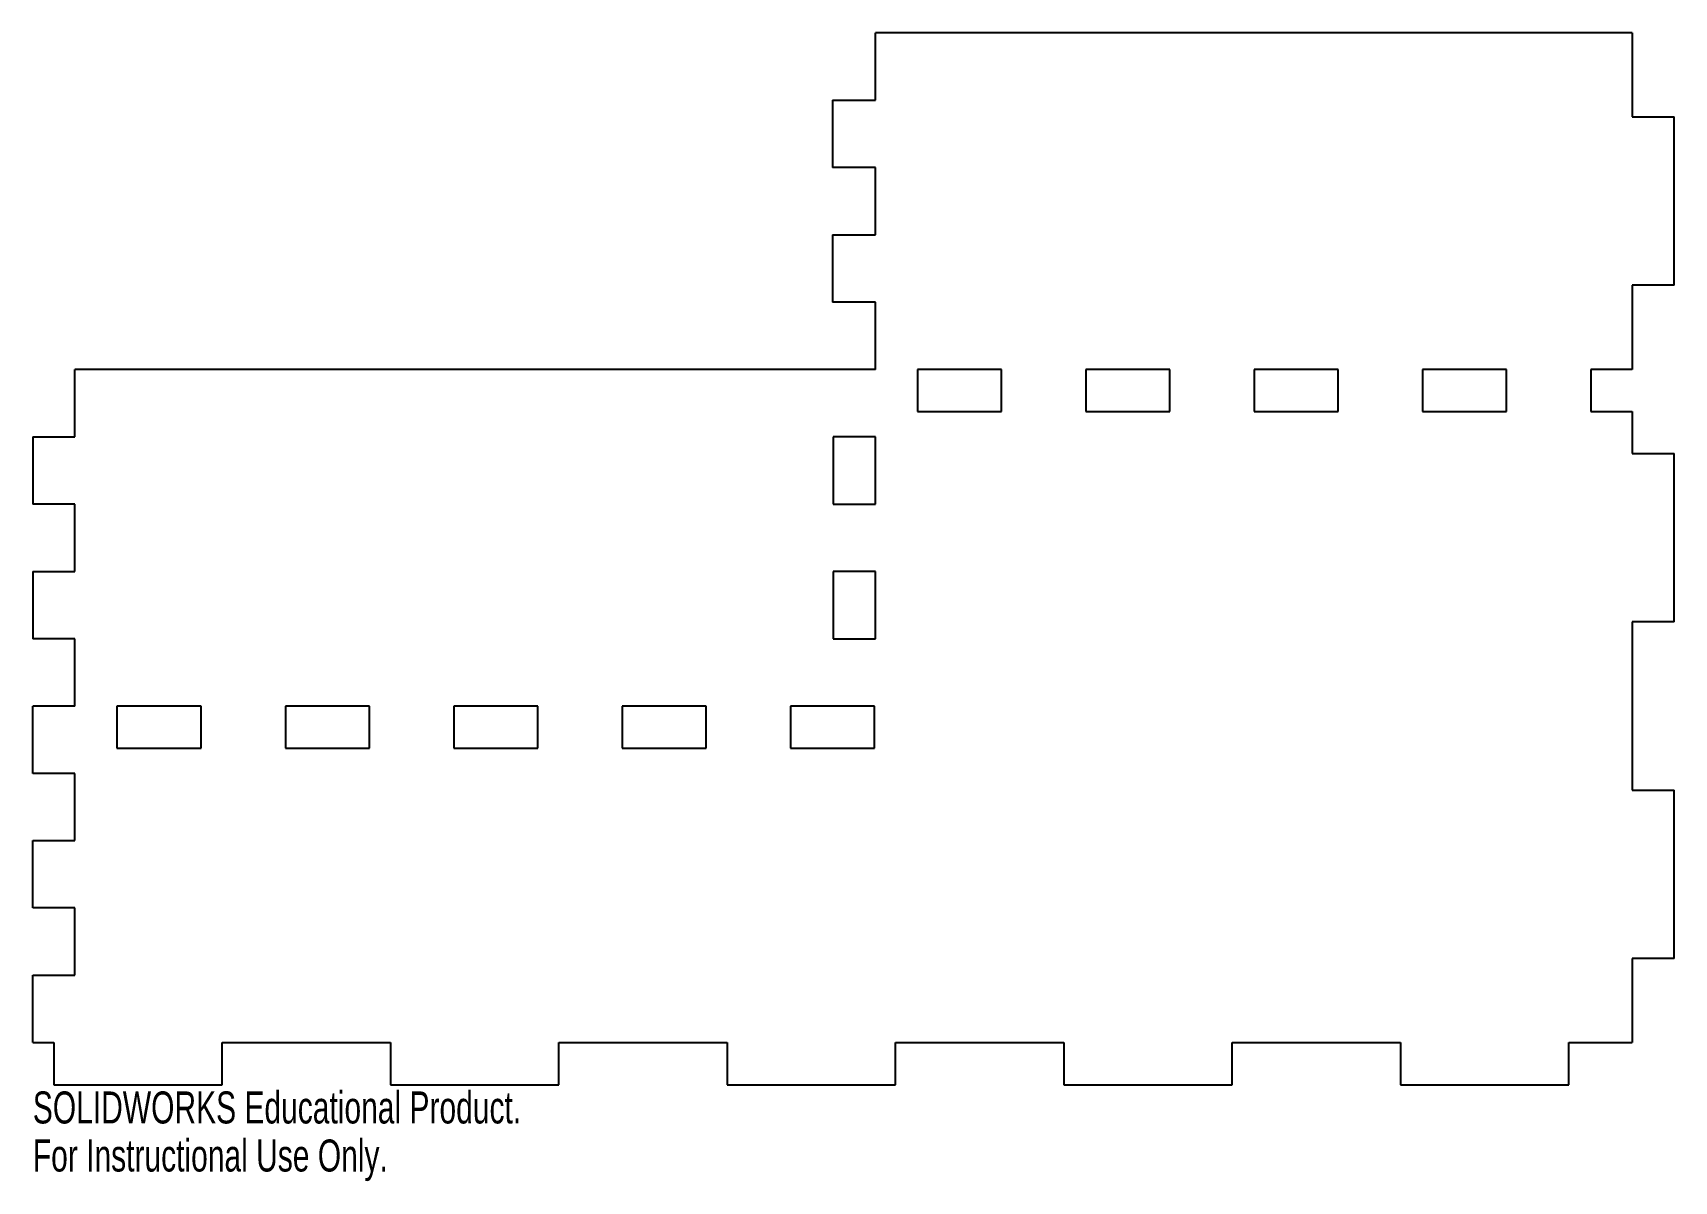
# Model space of a CAD drawing. Header units: inches. Extents: x -2.25 to 7.5, y -1.32 to 5.5.
import ezdxf

# ---------------------------------------------------------------- set-up
doc = ezdxf.new("R2010")
doc.units = ezdxf.units.IN
doc.header["$MEASUREMENT"] = 0
doc.styles.add('SLDTEXTSTYLE0', font='TXT', dxfattribs={"width": 0.7})

msp = doc.modelspace()

# ---------------------------------------------------------------- linework, layer by layer
at = {"color": 7, "linetype": 'Continuous', "lineweight": 25}
for p, q in [((2.7548, 5.1), (2.7548, 5.5)), ((7.25, 5.5), (2.7548, 5.5)), ((7.25, 5.5), (7.25, 5)), ((2.5, 5.1), (2.7548, 5.1)), ((2.5, 5.1), (2.5, 4.7)), ((7.25, 5), (7.5, 5)), ((7.5, 4), (7.5, 5)), ((2.7548, 4.7), (2.5, 4.7)), ((2.7548, 4.3), (2.7548, 4.7)), ((2.5, 4.3), (2.7548, 4.3)), ((2.5, 4.3), (2.5, 3.9)), ((7.5, 4), (7.25, 4)), ((7.25, 4), (7.25, 3.5)), ((2.7548, 3.9), (2.5, 3.9)), ((2.7548, 3.5), (2.7548, 3.9)), ((-2, 3.1), (-2, 3.5)), ((2.7548, 3.5), (-2, 3.5)), ((3.5048, 3.5), (3.0048, 3.5)), ((3.0048, 3.5), (3.0048, 3.25)), ((3.5048, 3.25), (3.5048, 3.5)), ((4.5048, 3.5), (4.0048, 3.5)), ((4.0048, 3.5), (4.0048, 3.25)), ((4.5048, 3.25), (4.5048, 3.5)), ((5.5048, 3.5), (5.0048, 3.5)), ((5.0048, 3.5), (5.0048, 3.25)), ((5.5048, 3.25), (5.5048, 3.5)), ((6.5048, 3.5), (6.0048, 3.5)), ((6.0048, 3.5), (6.0048, 3.25)), ((6.5048, 3.25), (6.5048, 3.5)), ((7.25, 3.5), (7.0048, 3.5)), ((7.0048, 3.5), (7.0048, 3.25)), ((3.0048, 3.25), (3.5048, 3.25)), ((4.0048, 3.25), (4.5048, 3.25)), ((5.0048, 3.25), (5.5048, 3.25)), ((6.0048, 3.25), (6.5048, 3.25)), ((7.0048, 3.25), (7.25, 3.25)), ((7.25, 3.25), (7.25, 3)), ((-2.25, 3.1), (-2, 3.1)), ((-2.25, 3.1), (-2.25, 2.7)), ((2.7548, 3.1), (2.5048, 3.1)), ((2.5048, 3.1), (2.5048, 2.7)), ((2.7548, 2.7), (2.7548, 3.1)), ((7.25, 3), (7.5, 3)), ((7.5, 2), (7.5, 3)), ((-2, 2.7), (-2.25, 2.7)), ((-2, 2.3), (-2, 2.7)), ((2.5048, 2.7), (2.7548, 2.7)), ((-2.25, 2.3), (-2, 2.3)), ((-2.25, 2.3), (-2.25, 1.9)), ((2.7548, 2.3), (2.5048, 2.3)), ((2.5048, 2.3), (2.5048, 1.9)), ((2.7548, 1.9), (2.7548, 2.3)), ((7.5, 2), (7.25, 2)), ((7.25, 2), (7.25, 1)), ((-2, 1.9), (-2.25, 1.9)), ((-2, 1.5), (-2, 1.9)), ((2.5048, 1.9), (2.7548, 1.9)), ((-2.25, 1.1), (-2.25, 1.5)), ((-2, 1.5), (-2.25, 1.5)), ((-1.25, 1.5), (-1.75, 1.5)), ((-1.75, 1.5), (-1.75, 1.25)), ((-1.25, 1.25), (-1.25, 1.5)), ((-0.25, 1.5), (-0.75, 1.5)), ((-0.75, 1.5), (-0.75, 1.25)), ((-0.25, 1.25), (-0.25, 1.5)), ((0.75, 1.5), (0.25, 1.5)), ((0.25, 1.5), (0.25, 1.25)), ((0.75, 1.25), (0.75, 1.5)), ((1.75, 1.5), (1.25, 1.5)), ((1.25, 1.5), (1.25, 1.25)), ((1.75, 1.25), (1.75, 1.5)), ((2.75, 1.5), (2.25, 1.5)), ((2.25, 1.5), (2.25, 1.25)), ((2.75, 1.25), (2.75, 1.5)), ((-1.75, 1.25), (-1.25, 1.25)), ((-0.75, 1.25), (-0.25, 1.25)), ((0.25, 1.25), (0.75, 1.25)), ((1.25, 1.25), (1.75, 1.25)), ((2.25, 1.25), (2.75, 1.25)), ((-2, 1.1), (-2.25, 1.1)), ((-2, 0.7), (-2, 1.1)), ((7.25, 1), (7.5, 1)), ((7.5, 0), (7.5, 1)), ((-2.25, 0.3), (-2.25, 0.7)), ((-2.25, 0.7), (-2, 0.7)), ((-2, 0.3), (-2.25, 0.3)), ((-2, -0.1), (-2, 0.3)), ((7.5, 0), (7.25, 0)), ((7.25, 0), (7.25, -0.5)), ((-2.25, -0.5), (-2.25, -0.1)), ((-2.25, -0.1), (-2, -0.1)), ((-2.25, -0.5), (-2.125, -0.5)), ((-2.125, -0.5), (-2.125, -0.75)), ((-1.125, -0.75), (-1.125, -0.5)), ((-1.125, -0.5), (-0.125, -0.5)), ((-0.125, -0.5), (-0.125, -0.75)), ((0.875, -0.75), (0.875, -0.5)), ((0.875, -0.5), (1.875, -0.5)), ((1.875, -0.5), (1.875, -0.75)), ((2.875, -0.75), (2.875, -0.5)), ((2.875, -0.5), (3.875, -0.5)), ((3.875, -0.5), (3.875, -0.75)), ((4.875, -0.75), (4.875, -0.5)), ((4.875, -0.5), (5.875, -0.5)), ((5.875, -0.5), (5.875, -0.75)), ((6.875, -0.75), (6.875, -0.5)), ((6.875, -0.5), (7.25, -0.5)), ((-2.125, -0.75), (-1.125, -0.75)), ((-0.125, -0.75), (0.875, -0.75)), ((1.875, -0.75), (2.875, -0.75)), ((3.875, -0.75), (4.875, -0.75)), ((5.875, -0.75), (6.875, -0.75))]:
    msp.add_line(p, q, dxfattribs=at)

# ---------------------------------------------------------------- texts
at = {"color": 7, "linetype": 'Continuous', "char_height": 0.1903, "attachment_point": 1, "style": 'SLDTEXTSTYLE0'}
for s, insert in [('SOLIDWORKS Educational Product.', (-2.25, -0.7901)), ('For Instructional Use Only.', (-2.25, -1.0756))]:
    msp.add_mtext(s, dxfattribs=dict(at, insert=insert))

doc.saveas('drawing.dxf')
